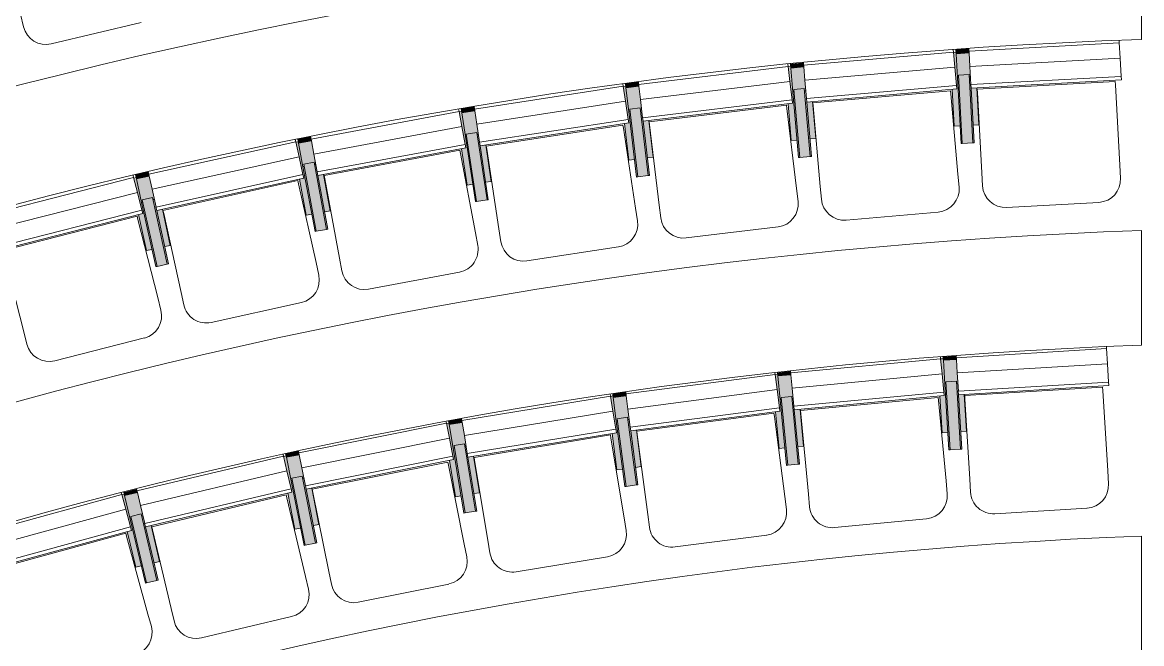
# Model space of a CAD drawing. Header units: millimetres. Extents: x 90978 to 295199, y -4084 to 97293.
# Drawn here: x 206977 to 210398, y 19800 to 21697 of the extents above; entities that cross this region are included whole.
import ezdxf

# ---------------------------------------------------------------- set-up
doc = ezdxf.new("R2010")
doc.units = ezdxf.units.MM
doc.header["$MEASUREMENT"] = 0
doc.layers.add('CSM-STL-XX-ZZ-M3-A-XXXX-00001_detached _19_04_21__rvt-1-Level 0$0$I-FURN', color=8, linetype='CONTINUOUS', lineweight=9)

msp = doc.modelspace()

# ---------------------------------------------------------------- hatches: boundary and pattern name
at = {"layer": 'CSM-STL-XX-ZZ-M3-A-XXXX-00001_detached _19_04_21__rvt-1-Level 0$0$I-FURN'}
h = msp.add_hatch(color=256, dxfattribs=at)
h.paths.add_polyline_path([(209825.2, 21380.4), (209842.7, 21381.4), (209830.3, 21606), (209822.8, 21605.6), (209831.6, 21493.9), (209819.1, 21492.4), (209821.2, 21453.8)], flags=0)
h.paths.add_polyline_path([(209882.6, 21383.6), (209900.1, 21384.5), (209893.9, 21497.1), (209876.4, 21496.2), (209881.7, 21401.3)], flags=0)
for points in [[(209830.6, 21601.7), (209870.5, 21603.9), (209869.8, 21617.3), (209829.9, 21614.3)], [(209834.6, 21528.3), (209838.5, 21529.5), (209838.1, 21535.9), (209870.2, 21537.7), (209870.6, 21531.3), (209874.5, 21531.3), (209870.2, 21603.9), (209830.6, 21601.7), (209834.2, 21535.7)], [(209325.1, 21557.8), (209364.9, 21561.3), (209363.8, 21574.3), (209324, 21570.2)], [(209331.5, 21484.6), (209335.3, 21485.9), (209334.7, 21492.3), (209366.7, 21495.1), (209368.5, 21488.5), (209371.3, 21488.7), (209364.4, 21561.2), (209325.1, 21557.8), (209331.1, 21488.6)], [(209845.7, 21327.6), (209849.6, 21327.8), (209838.1, 21529.4), (209834.6, 21528.3), (209845.6, 21327.8)], [(209849.6, 21327.8), (209881.7, 21329.6), (209870.2, 21537.7), (209838.1, 21535.9), (209841.1, 21481.8)], [(209881.7, 21329.6), (209885.6, 21329.8), (209874.3, 21530.6), (209870.6, 21530.5), (209873.3, 21481.8)], [(208821.2, 21497.5), (208860.9, 21502.3), (208859.4, 21515.3), (208819.7, 21510.1)], [(208830, 21424.6), (208833.8, 21426), (208833, 21432.4), (208864.9, 21436.2), (208865.8, 21429.9), (208869.7, 21429.9), (208860.3, 21502.2), (208821.2, 21497.5), (208829.1, 21431.9)], [(209349, 21284.4), (209352.9, 21284.7), (209334.7, 21485.7), (209331.5, 21484.6), (209349, 21284.7)], [(209352.9, 21284.7), (209384.9, 21287.5), (209366.7, 21495.1), (209334.7, 21492.3), (209342.7, 21401)], [(209384.9, 21287.5), (209388.9, 21287.8), (209370.9, 21488.2), (209367.4, 21488.1), (209373.2, 21421.6)], [(208319.6, 21421), (208359.2, 21427.1), (208357.1, 21440.4), (208317.6, 21434.1), (208318.9, 21425.7)], [(208330.8, 21348.4), (208334.5, 21349.9), (208333.5, 21356.3), (208365.4, 21360.5), (208366.3, 21354.8), (208370.2, 21354.8), (208358.3, 21426.9), (208319.8, 21419.9), (208330.2, 21352)], [(208854, 21225), (208857.9, 21225.5), (208833, 21425.8), (208830, 21424.6), (208854, 21225.5)], [(208857.9, 21225.5), (208889.8, 21229.3), (208864.9, 21436.2), (208833, 21432.4), (208855.3, 21247.6)], [(208889.8, 21229.3), (208893.7, 21229.8), (208869.2, 21429.4), (208865.8, 21429.4), (208887.6, 21247.6)], [(207820.8, 21328.2), (207860.1, 21335.6), (207857.5, 21349.6), (207818.3, 21341.6)], [(208361.2, 21149.7), (208365.1, 21150.3), (208333.5, 21349.5), (208330.8, 21348.4), (208361.1, 21150.3)], [(208365.1, 21150.3), (208396.9, 21155.1), (208365.3, 21361.1), (208333.5, 21356.3), (208361.1, 21176.5)], [(208396.9, 21155.1), (208400.8, 21155.7), (208369.6, 21354.5), (208366.3, 21354.4), (208395.9, 21161.6)], [(207834.2, 21256), (207837.9, 21257.7), (207836.8, 21264), (207868.3, 21269.9), (207869.5, 21263.6), (207873.5, 21263.6), (207859.1, 21335.4), (207820.8, 21328.2), (207834.2, 21256.5)], [(207871.1, 21058.4), (207875, 21059.1), (207837.9, 21257.7), (207834.2, 21256), (207871, 21059.1)], [(207875, 21059.1), (207906.6, 21065), (207867.6, 21269.7), (207836.8, 21264), (207874.1, 21064.1)], [(207906.6, 21065), (207910.5, 21065.7), (207872.8, 21263.4), (207869.6, 21263.3), (207900.6, 21097.1)], [(207325.2, 21219.3), (207364.2, 21228), (207361.3, 21241.4), (207322.4, 21231.9)], [(207341, 21147.6), (207344.6, 21149.4), (207343.2, 21155.7), (207374.6, 21162.6), (207376, 21156.3), (207380, 21156.3), (207364.2, 21228), (207325.2, 21219.3), (207339.5, 21154.2)], [(207384.3, 20951.3), (207388.1, 20952.1), (207344.5, 21149.4), (207341, 21147.6), (207384.1, 20952.1)], [(207388.1, 20952.1), (207419.5, 20959.1), (207374.6, 21162.6), (207343.5, 21154.6), (207374.6, 21013.4)], [(207419.5, 20959.1), (207423.3, 20959.9), (207379.1, 21156.2), (207376, 21156.2), (207408.5, 21009)], [(209791.7, 20665.4), (209831.6, 20667.8), (209831, 20678.9), (209791.1, 20675.7)], [(209796.1, 20592.1), (209800, 20593.3), (209799.6, 20599.7), (209831.7, 20601.6), (209832.1, 20595.2), (209836, 20595.2), (209831.3, 20667.8), (209791.7, 20665.4), (209795.7, 20599.4)], [(209286.1, 20617.3), (209325.9, 20621.1), (209324.9, 20632), (209285.1, 20627.6)], [(209293.1, 20544.2), (209296.9, 20545.5), (209296.3, 20551.9), (209328.3, 20555), (209329.8, 20548.4), (209332.8, 20548.6), (209325.4, 20621.1), (209286.1, 20617.3), (209292.7, 20547.8)], [(209812.2, 20391.6), (209844.3, 20393.6), (209831.7, 20601.6), (209799.6, 20599.7), (209802.9, 20545)], [(208782.4, 20551.9), (208822.1, 20557), (208820.7, 20568.1), (208781, 20562.6), (208782.4, 20551.9)], [(209808.3, 20391.4), (209812.2, 20391.6), (209799.6, 20593.2), (209796.1, 20592.1), (209808.3, 20391.6)], [(209844.3, 20393.6), (209848.2, 20393.8), (209835.8, 20594.5), (209832.1, 20594.5), (209835.1, 20545)], [(208791.9, 20479), (208795.7, 20480.5), (208794.9, 20486.8), (208826.7, 20491), (208827.5, 20484.6), (208831.5, 20484.6), (208821.4, 20556.9), (208782.4, 20551.9), (208791.5, 20482.4)], [(209312.1, 20344.1), (209316, 20344.4), (209296.3, 20545.3), (209293.1, 20544.2), (209312, 20344.4)], [(209316, 20344.4), (209348, 20347.5), (209328.3, 20555), (209296.3, 20551.9), (209302.1, 20490.2)], [(209348, 20347.5), (209351.9, 20347.9), (209332.5, 20548), (209328.9, 20548), (209334.9, 20485.1)], [(208281.3, 20469.1), (208320.8, 20475.6), (208318.9, 20487.4), (208279.4, 20480.7)], [(208293.3, 20396.6), (208297, 20398.2), (208296, 20404.5), (208327.7, 20409.7), (208328.7, 20403.4), (208332.7, 20403.4), (208319.9, 20475.4), (208281.3, 20469.1), (208292.9, 20398.9)], [(208817.8, 20279.7), (208821.7, 20280.2), (208794.9, 20480.2), (208791.9, 20479), (208817.8, 20280.2)], [(208821.7, 20280.2), (208853.6, 20284.3), (208826.7, 20491), (208794.9, 20486.8), (208817.8, 20310.8)], [(208853.6, 20284.3), (208857.5, 20284.8), (208831, 20484.2), (208827.6, 20484.2), (208850.2, 20310.8)], [(208326.1, 20198.2), (208330, 20198.9), (208296, 20397.7), (208293.3, 20396.6), (208326, 20198.9)], [(208330, 20198.9), (208361.7, 20204.1), (208327.4, 20409.7), (208296, 20404.5), (208327.4, 20214.3)], [(208361.7, 20204.1), (208365.6, 20204.8), (208332.1, 20403.2), (208328.8, 20403.1), (208358.9, 20220.9)], [(207783.4, 20369), (207822.6, 20376.9), (207820.3, 20388.5), (207781.3, 20379.6)], [(207797.9, 20297), (207801.5, 20298.8), (207800.3, 20305), (207831.9, 20310.8), (207833, 20305.1), (207837, 20305.1), (207821.5, 20376.7), (207783.4, 20369), (207796.4, 20304.2)], [(207837.5, 20099.9), (207841.3, 20100.7), (207801.5, 20298.8), (207797.9, 20296.8), (207837.3, 20100.7)], [(207841.3, 20100.7), (207872.8, 20107), (207830.7, 20311.1), (207800.3, 20305), (207812.4, 20244.7)], [(207872.8, 20107), (207876.7, 20107.8), (207836.2, 20304.9), (207833.1, 20304.9), (207864.7, 20147.4)], [(207289.2, 20251.9), (207328.1, 20261.1), (207325.5, 20272), (207286.8, 20262)], [(207306.1, 20180.4), (207309.7, 20182.3), (207308.3, 20188.5), (207339.5, 20195.9), (207341, 20189.7), (207345, 20189.7), (207328.1, 20261.1), (207289.2, 20251.9), (207304.7, 20186.4)], [(207356.3, 19985.7), (207387.6, 19993.1), (207339.5, 20195.9), (207308.3, 20188.5), (207334.8, 20076.5)], [(207387.6, 19993.1), (207391.4, 19994), (207344, 20189.7), (207341, 20189.6), (207374.2, 20049.8)], [(207352.5, 19984.8), (207356.3, 19985.7), (207309.7, 20182.3), (207306.1, 20180.4), (207352.3, 19985.7)]]:
    msp.add_hatch(color=256, dxfattribs=at).paths.add_polyline_path(points, flags=0)
h = msp.add_hatch(color=256, dxfattribs=at)
h.paths.add_polyline_path([(209326.9, 21336.4), (209344.3, 21338), (209324.7, 21562.1), (209317.1, 21561.4), (209330.5, 21450.2), (209317.1, 21448.5), (209321.7, 21395.2)], flags=0)
h.paths.add_polyline_path([(209384.2, 21341.5), (209401.6, 21343), (209391.8, 21455.3), (209374.3, 21453.8), (209376.1, 21433.2)], flags=0)
h = msp.add_hatch(color=256, dxfattribs=at)
h.paths.add_polyline_path([(208830.2, 21276.4), (208847.6, 21278.4), (208820.1, 21501.8), (208813.2, 21500.9), (208830, 21390.1), (208816.8, 21388.1), (208830.2, 21276.6)], flags=0)
h.paths.add_polyline_path([(208887.3, 21283.2), (208904.7, 21285.3), (208891.2, 21397.3), (208873.8, 21395.2), (208876.3, 21374.6)], flags=0)
h = msp.add_hatch(color=256, dxfattribs=at)
h.paths.add_polyline_path([(208335.8, 21200.2), (208353.1, 21202.9), (208318.9, 21425.3), (208311.7, 21423.2), (208331.8, 21313.9), (208318.7, 21311.4), (208333.5, 21214.9)], flags=0)
h.paths.add_polyline_path([(208392.6, 21208.9), (208409.9, 21211.6), (208392.8, 21323.1), (208375.5, 21320.4), (208386.7, 21247.6)], flags=0)
h = msp.add_hatch(color=256, dxfattribs=at)
h.paths.add_polyline_path([(207844.1, 21108.1), (207861.3, 21111.3), (207820, 21332.5), (207812.5, 21331.1), (207836.7, 21221.6), (207823.4, 21218.7), (207837.7, 21142.4)], flags=0)
h.paths.add_polyline_path([(207900.6, 21118.6), (207917.8, 21121.9), (207897.1, 21232.7), (207879.9, 21229.5), (207899.7, 21123.2)], flags=0)
h = msp.add_hatch(color=256, dxfattribs=at)
h.paths.add_polyline_path([(207355.6, 21000.1), (207372.7, 21003.8), (207324.2, 21223.6), (207316.8, 21221.9), (207344.5, 21113.3), (207331.4, 21110), (207352.7, 21013.4)], flags=0)
h.paths.add_polyline_path([(207411.7, 21012.5), (207428.8, 21016.2), (207404.5, 21126.4), (207387.5, 21122.6), (207408.5, 21027.3)], flags=0)
h = msp.add_hatch(color=256, dxfattribs=at)
h.paths.add_polyline_path([(209787.6, 20444.1), (209805, 20445.1), (209791.5, 20669.7), (209783.4, 20669.2), (209793, 20557.1), (209780.8, 20556), (209783.3, 20513.7)], flags=0)
h.paths.add_polyline_path([(209844.9, 20447.5), (209862.4, 20448.6), (209855.6, 20561.2), (209838.1, 20560.1), (209844.3, 20458.9)], flags=0)
h = msp.add_hatch(color=256, dxfattribs=at)
h.paths.add_polyline_path([(209289.6, 20396), (209307, 20397.6), (209285.7, 20621.6), (209277.7, 20620.9), (209292.2, 20509.3), (209279, 20507.6), (209287.2, 20421.1)], flags=0)
h.paths.add_polyline_path([(209346.8, 20401.4), (209364.2, 20403.1), (209353.6, 20515.4), (209336.1, 20513.7), (209338.1, 20493.1)], flags=0)
h = msp.add_hatch(color=256, dxfattribs=at)
h.paths.add_polyline_path([(208793.5, 20330.8), (208810.9, 20333), (208781.3, 20556.1), (208773.9, 20555.1), (208791.9, 20444.1), (208779.1, 20442), (208792.2, 20340.8)], flags=0)
h.paths.add_polyline_path([(208850.6, 20338.2), (208867.9, 20340.4), (208853.4, 20452.3), (208836, 20450), (208838.7, 20429.5)], flags=0)
h = msp.add_hatch(color=256, dxfattribs=at)
h.paths.add_polyline_path([(208300.1, 20248.5), (208317.3, 20251.3), (208280.6, 20473.3), (208272.8, 20471.6), (208294.4, 20361.7), (208281.8, 20359.1), (208296, 20273)], flags=0)
h.paths.add_polyline_path([(208356.8, 20257.9), (208374, 20260.7), (208355.7, 20372), (208338.4, 20369.1), (208348, 20310.8)], flags=0)
h = msp.add_hatch(color=256, dxfattribs=at)
h.paths.add_polyline_path([(207809.7, 20149.2), (207826.9, 20152.7), (207782.5, 20373.3), (207774.6, 20371.7), (207800.3, 20262.2), (207787.6, 20259.2), (207800.7, 20193.9)], flags=0)
h.paths.add_polyline_path([(207866.1, 20160.6), (207883.2, 20164), (207861, 20274.6), (207843.9, 20271.1), (207864.7, 20167.4)], flags=0)
h = msp.add_hatch(color=256, dxfattribs=at)
h.paths.add_polyline_path([(207323.1, 20033.1), (207340.1, 20037.2), (207288.2, 20256.1), (207280.3, 20254.3), (207310.1, 20145.8), (207297.2, 20142.2), (207312.8, 20076.5)], flags=0)
h.paths.add_polyline_path([(207379, 20046.4), (207396, 20050.4), (207370, 20160.2), (207353, 20156.1), (207374.2, 20066.9)], flags=0)

# ---------------------------------------------------------------- linework, layer by layer
for p, q in [((210397.7, 21645.3), (210397.7, 21995.5)), ((206980.4, 21683.6), (206971.3, 21722.1)), ((207064.8, 21631.7), (207339.5, 21697.2)), ((209870.2, 21609.2), (210329.5, 21634.5)), ((210329.1, 21642), (210329.5, 21634.5)), ((210329.5, 21634.5), (210332.1, 21588.2)), ((209364.4, 21566.6), (209822.7, 21606.8)), ((209822.1, 21613.7), (209822.7, 21606.8)), ((209822.7, 21606.8), (209826.7, 21560.5)), ((209830.3, 21606), (209822.8, 21605.6)), ((209830.6, 21601.7), (209829.9, 21614.3)), ((209830.6, 21601.7), (209870.5, 21603.9)), ((209830.6, 21601.7), (209834.6, 21528.3)), ((209869.8, 21617.3), (209870.5, 21603.9)), ((209872.8, 21562.9), (209870.5, 21603.9)), ((210332.1, 21588.2), (209872.8, 21562.9)), ((210332.1, 21588.2), (210335.1, 21532.4)), ((208860.3, 21507.6), (209317, 21562.6)), ((209316.2, 21569.4), (209317, 21562.6)), ((209317, 21562.6), (209322.6, 21516.5)), ((209324.7, 21562.1), (209317.1, 21561.4)), ((209325.1, 21557.8), (209324, 21570.2)), ((209325.1, 21557.8), (209364.9, 21561.3)), ((209325.1, 21557.8), (209331.5, 21484.6)), ((209363.8, 21574.3), (209364.9, 21561.3)), ((209368.5, 21520.4), (209364.9, 21561.3)), ((209826.7, 21560.5), (209368.5, 21520.4)), ((209826.7, 21560.5), (209831.6, 21504.9)), ((209875.8, 21507.1), (209872.8, 21562.9)), ((209373.4, 21464.7), (209368.5, 21520.4)), ((209834.6, 21528.3), (209838.5, 21529.5)), ((209834.6, 21528.3), (209845.7, 21327.6)), ((209838.1, 21535.9), (209870.2, 21537.7)), ((209838.1, 21535.9), (209849.6, 21327.8)), ((209870.2, 21537.7), (209881.7, 21329.6)), ((209870.6, 21531.3), (209874.5, 21530.5)), ((209875.8, 21507.1), (210335.1, 21532.4)), ((209876.4, 21496.2), (210335.7, 21521.4)), ((210335.1, 21533), (210335.7, 21521.4)), ((208358.3, 21432.3), (208813, 21502.1)), ((208812, 21509.1), (208813, 21502.1)), ((208813, 21502.1), (208820.1, 21456.2)), ((208820.7, 21501.8), (208813.2, 21500.9)), ((208821.2, 21497.5), (208819.7, 21510.1)), ((208821.2, 21497.5), (208860.9, 21502.3)), ((208821.2, 21497.5), (208830, 21424.6)), ((208859.4, 21515.3), (208860.9, 21502.3)), ((208865.8, 21461.6), (208860.9, 21502.3)), ((209322.6, 21516.5), (208865.8, 21461.6)), ((209322.6, 21516.5), (209329.2, 21461.1)), ((209331.5, 21484.6), (209335.3, 21485.9)), ((209331.5, 21484.6), (209349, 21284.4)), ((209334.7, 21492.3), (209366.7, 21495.1)), ((209334.7, 21492.3), (209352.9, 21284.7)), ((209366.7, 21495.1), (209384.9, 21287.5)), ((209367.3, 21488.7), (209371.3, 21488.1)), ((209373.4, 21464.7), (209831.6, 21504.9)), ((209374.3, 21453.8), (209832.6, 21493.9)), ((209393.1, 21451.8), (209814, 21488.7)), ((209814, 21488.7), (209814.8, 21478.8)), ((209819, 21492.8), (209825.2, 21380.4)), ((209831.6, 21505.5), (209832.6, 21493.9)), ((209876.4, 21496.2), (209875.8, 21507.8)), ((209885.6, 21329.8), (209876.4, 21496.2)), ((209900.1, 21384.5), (209893.9, 21497.1)), ((209895.1, 21493.6), (210317, 21516.8)), ((209895.7, 21483.6), (209895.1, 21493.6)), ((210317, 21516.8), (210317.5, 21506.8)), ((210317.5, 21506.8), (210331.1, 21260.8)), ((208820.1, 21456.2), (208365.4, 21386.5)), ((208820.1, 21456.2), (208828.5, 21401)), ((208872.5, 21406.1), (208865.8, 21461.6)), ((208872.5, 21406.1), (209329.2, 21461.1)), ((209329.2, 21461.7), (209330.5, 21450.2)), ((209374.3, 21453.8), (209373.3, 21465.4)), ((209388.9, 21287.8), (209374.3, 21453.8)), ((209401.6, 21343), (209391.8, 21455.3)), ((209394, 21441.9), (209393.1, 21451.8)), ((209814.8, 21478.8), (209836.3, 21233.3)), ((209909.2, 21237.6), (209895.7, 21483.6)), ((207859.1, 21340.8), (208311.3, 21425.3)), ((208309.9, 21432.9), (208311.3, 21425.3)), ((208311.3, 21425.3), (208319.8, 21379.7)), ((208319, 21425.3), (208311.5, 21424.1)), ((208319.6, 21421), (208317.6, 21434.1)), ((208319.6, 21421), (208359.2, 21427.1)), ((208319.6, 21421), (208330.8, 21348.4)), ((208357.1, 21440.4), (208359.2, 21427.1)), ((208365.4, 21386.5), (208359.2, 21427.1)), ((208830, 21424.6), (208833.8, 21426)), ((208830, 21424.6), (208854, 21225)), ((208833, 21432.4), (208864.9, 21436.2)), ((208833, 21432.4), (208857.9, 21225.5)), ((208864.9, 21436.2), (208889.8, 21229.3)), ((208865.7, 21429.9), (208869.7, 21429.4)), ((208873.8, 21395.2), (209330.5, 21450.2)), ((208892.7, 21393.8), (209312.1, 21444.3)), ((209312.1, 21444.3), (209313.3, 21434.4)), ((209313.3, 21434.4), (209342.7, 21189.8)), ((209317.1, 21448.5), (209326.9, 21336.4)), ((209415.5, 21196.4), (209394, 21441.9)), ((208373.9, 21331.2), (208365.4, 21386.5)), ((208373.9, 21331.2), (208828.5, 21401)), ((208375.5, 21320.4), (208830.2, 21390.1)), ((208394.4, 21319.6), (208812, 21383.7)), ((208812, 21383.7), (208813.5, 21373.8)), ((208816.8, 21388.1), (208830.2, 21276.4)), ((208828.4, 21401.6), (208830.2, 21390.1)), ((208873.8, 21395.2), (208872.4, 21406.7)), ((208893.7, 21229.8), (208873.8, 21395.2)), ((208904.7, 21285.3), (208891.2, 21397.3)), ((208893.9, 21383.9), (208892.7, 21393.8)), ((208923.3, 21139.3), (208893.9, 21383.9)), ((209882.6, 21383.6), (209900.1, 21384.5)), ((207857.5, 21349.6), (207860.1, 21335.6)), ((208319.8, 21379.7), (207867.6, 21295.2)), ((208319.8, 21379.7), (208330.1, 21324.7)), ((208330.8, 21348.4), (208334.5, 21349.9)), ((208330.8, 21348.4), (208361.2, 21149.7)), ((208333.5, 21356.3), (208365.3, 21361.1)), ((208333.5, 21356.3), (208365.1, 21150.3)), ((208365.3, 21361.1), (208396.9, 21155.1)), ((208366.3, 21354.8), (208370.3, 21354.4)), ((208813.5, 21373.8), (208850.8, 21130.3)), ((209825.2, 21380.4), (209842.7, 21381.4)), ((207363.1, 21233.2), (207812.3, 21332.2)), ((207810.6, 21339.9), (207812.3, 21332.2)), ((207812.3, 21332.2), (207822.3, 21286.9)), ((207820, 21332.5), (207812.5, 21331.1)), ((207820.8, 21328.2), (207818.3, 21341.6)), ((207820.8, 21328.2), (207860.1, 21335.6)), ((207820.8, 21328.2), (207834.2, 21256)), ((207867.6, 21295.2), (207860.1, 21335.6)), ((207877.9, 21240.3), (208330.1, 21324.7)), ((207879.9, 21229.5), (208332.1, 21313.9)), ((208329.9, 21325.4), (208332.1, 21313.9)), ((208375.5, 21320.4), (208373.8, 21331.9)), ((208400.8, 21155.7), (208375.5, 21320.4)), ((208409.9, 21211.6), (208392.8, 21323.1)), ((208395.9, 21309.8), (208394.4, 21319.6)), ((209326.9, 21336.4), (209344.3, 21338)), ((209384.2, 21341.5), (209401.6, 21343)), ((209849.6, 21327.8), (209845.7, 21327.6)), ((209881.7, 21329.6), (209849.6, 21327.8)), ((209885.6, 21329.8), (209881.7, 21329.6)), ((207822.3, 21286.9), (207373.1, 21187.9)), ((207822.3, 21286.9), (207834.3, 21232.3)), ((207877.9, 21240.3), (207867.6, 21295.2)), ((207898.8, 21229.3), (208314.1, 21306.9)), ((208314.1, 21306.9), (208315.9, 21297.1)), ((208315.9, 21297.1), (208361.1, 21054.9)), ((208318.7, 21311.4), (208335.8, 21200.2)), ((208433.3, 21066.2), (208395.9, 21309.8)), ((208887.3, 21283.2), (208904.7, 21285.3)), ((209352.9, 21284.7), (209349, 21284.4)), ((209384.9, 21287.5), (209352.9, 21284.7)), ((209388.9, 21287.8), (209384.9, 21287.5)), ((207834.2, 21256), (207837.9, 21257.7)), ((207834.2, 21256), (207871.1, 21058.4)), ((207836.8, 21264), (207868.3, 21269.9)), ((207836.8, 21264), (207875, 21059.1)), ((207868.3, 21269.9), (207906.6, 21065)), ((207869.5, 21263.6), (207873.6, 21263.3)), ((208830.2, 21276.4), (208847.6, 21278.4)), ((210331.1, 21260.8), (210333.2, 21221.3)), ((206870.8, 21109.5), (207316.6, 21223.1)), ((207314.8, 21230), (207316.6, 21223.1)), ((207316.6, 21223.1), (207328, 21178.1)), ((207324.2, 21223.6), (207316.8, 21221.9)), ((207325.2, 21219.3), (207322.4, 21231.9)), ((207325.2, 21219.3), (207364.2, 21228)), ((207325.2, 21219.3), (207341, 21147.6)), ((207361.3, 21241.4), (207364.2, 21228)), ((207373.1, 21187.9), (207364.2, 21228)), ((207385.1, 21133.3), (207834.3, 21232.3)), ((207387.5, 21122.6), (207836.7, 21221.6)), ((207406.3, 21123), (207818.9, 21214)), ((207818.9, 21214), (207821, 21204.3)), ((207823.4, 21218.7), (207844.1, 21108.1)), ((207834.2, 21233), (207836.7, 21221.6)), ((207879.9, 21229.5), (207877.8, 21240.9)), ((207910.5, 21065.7), (207879.9, 21229.5)), ((207917.8, 21121.9), (207897.1, 21232.7)), ((207900.6, 21219.6), (207898.8, 21229.3)), ((207945.8, 20977.3), (207900.6, 21219.6)), ((208392.6, 21208.9), (208409.9, 21211.6)), ((208857.9, 21225.5), (208854, 21225)), ((208889.8, 21229.3), (208857.9, 21225.5)), ((208893.7, 21229.8), (208889.8, 21229.3)), ((209836.3, 21233.3), (209839.8, 21193.9)), ((209911.4, 21198.1), (209909.2, 21237.6)), ((207328, 21178.1), (206882.2, 21064.6)), ((207328, 21178.1), (207341.8, 21124)), ((207385.1, 21133.3), (207373.1, 21187.9)), ((207821, 21204.3), (207874.1, 20963.6)), ((208335.8, 21200.2), (208353.1, 21202.9)), ((209342.7, 21189.8), (209347.5, 21150.5)), ((209418.9, 21157), (209415.5, 21196.4)), ((207341, 21147.6), (207344.6, 21149.4)), ((207341, 21147.6), (207384.3, 20951.3)), ((207343.2, 21155.7), (207374.6, 21162.6)), ((207343.2, 21155.7), (207388.1, 20952.1)), ((207374.6, 21162.6), (207419.5, 20959.1)), ((207376, 21156.3), (207380, 21156.2)), ((208365.1, 21150.3), (208361.2, 21149.7)), ((208396.9, 21155.1), (208365.1, 21150.3)), ((208400.8, 21155.7), (208396.9, 21155.1)), ((209985.1, 21132.1), (210267.2, 21147.6)), ((206896, 21010.4), (207341.8, 21124)), ((206898.7, 20999.8), (207344.5, 21113.3)), ((207331.4, 21110), (207355.6, 21000.1)), ((207341.6, 21124.6), (207344.5, 21113.3)), ((207387.5, 21122.6), (207385, 21133.9)), ((207423.3, 20959.9), (207387.5, 21122.6)), ((207428.8, 21016.2), (207404.5, 21126.4)), ((207408.5, 21113.3), (207406.3, 21123)), ((207461.5, 20872.7), (207408.5, 21113.3)), ((207844.1, 21108.1), (207861.3, 21111.3)), ((207900.6, 21118.6), (207917.8, 21121.9)), ((208850.8, 21130.3), (208856.8, 21091.2)), ((208928, 21100), (208923.3, 21139.3)), ((209494.8, 21093.4), (209776.2, 21118.1)), ((206917.6, 21000.8), (207327, 21105.1)), ((207327, 21105.1), (207329.5, 21095.5)), ((207329.5, 21095.5), (207390.3, 20856.7)), ((207875, 21059.1), (207871.1, 21058.4)), ((207906.6, 21065), (207875, 21059.1)), ((207910.5, 21065.7), (207906.6, 21065)), ((208361.1, 21054.9), (208368.4, 21016)), ((208439.2, 21027.2), (208433.3, 21066.2)), ((209005.9, 21038.9), (209286.3, 21072.7)), ((210397.7, 20711.7), (210397.7, 21062)), ((207411.7, 21012.5), (207428.8, 21016.2)), ((208519, 20968.6), (208798.2, 21011.4)), ((206980.9, 20752.4), (206920.1, 20991.2)), ((207355.6, 21000.1), (207372.7, 21003.8)), ((207953.1, 20938.5), (207945.8, 20977.3)), ((207388.1, 20952.1), (207384.3, 20951.3)), ((207419.5, 20959.1), (207388.1, 20952.1)), ((207423.3, 20959.9), (207419.5, 20959.1)), ((207874.1, 20963.6), (207882.6, 20925.1)), ((208034.7, 20882.5), (208312.4, 20934.4)), ((207470, 20834.1), (207461.5, 20872.7)), ((207390.3, 20856.7), (207400, 20818.4)), ((207553.5, 20780.8), (207829.3, 20841.6)), ((206990.6, 20714.1), (206980.9, 20752.4)), ((207075.7, 20663.6), (207349.5, 20733.3)), ((209831.3, 20673.1), (210290.5, 20700.9)), ((210290.2, 20706.3), (210290.5, 20700.9)), ((210290.5, 20700.9), (210293.3, 20654.6)), ((209325.4, 20626.4), (209783.3, 20670)), ((209782.9, 20675), (209783.3, 20670)), ((209783.3, 20670), (209787.7, 20623.8)), ((209791.5, 20669.7), (209783.4, 20669.2)), ((209791.7, 20665.4), (209791.1, 20675.7)), ((209791.7, 20665.4), (209831.6, 20667.8)), ((209791.7, 20665.4), (209796.1, 20592.1)), ((209831, 20678.9), (209831.6, 20667.8)), ((209834.1, 20626.8), (209831.6, 20667.8)), ((209324.9, 20632), (209325.9, 20621.1)), ((210293.3, 20654.6), (209834.1, 20626.8)), ((210293.3, 20654.6), (210296.7, 20598.8)), ((208821.4, 20562.3), (209277.6, 20621.6)), ((209276.9, 20626.7), (209277.6, 20621.6)), ((209277.6, 20621.6), (209283.6, 20575.6)), ((209285.7, 20621.6), (209277.7, 20620.9)), ((209286.1, 20617.3), (209285.1, 20627.6)), ((209286.1, 20617.3), (209325.9, 20621.1)), ((209286.1, 20617.3), (209293.1, 20544.2)), ((209329.8, 20580.3), (209325.9, 20621.1)), ((209787.7, 20623.8), (209329.8, 20580.3)), ((209787.7, 20623.8), (209793, 20568.2)), ((209799.6, 20599.7), (209831.7, 20601.6)), ((209799.6, 20599.7), (209812.2, 20391.6)), ((209831.7, 20601.6), (209844.3, 20393.6)), ((209832.1, 20595.2), (209836.1, 20594.5)), ((209837.5, 20571.1), (209834.1, 20626.8)), ((209837.5, 20571.1), (210296.7, 20598.8)), ((210296.6, 20599.4), (210297.3, 20587.8)), ((208772.8, 20561.5), (208773.8, 20555.9)), ((208782.4, 20551.9), (208781, 20562.6)), ((208820.7, 20568.1), (208822.1, 20557)), ((209283.6, 20575.6), (208827.4, 20516.3)), ((209283.6, 20575.6), (209290.8, 20520.2)), ((209335.1, 20524.6), (209329.8, 20580.3)), ((209335.1, 20524.6), (209793, 20568.2)), ((209793, 20568.8), (209794.1, 20557.3)), ((209796.1, 20592.1), (209800, 20593.3)), ((209796.1, 20592.1), (209808.3, 20391.4)), ((209838.1, 20560.1), (209837.4, 20571.7)), ((209838.1, 20560.1), (210297.3, 20587.8)), ((209862.4, 20448.6), (209855.6, 20561.2)), ((209856.9, 20557.6), (210278.6, 20583.1)), ((210278.6, 20583.1), (210279.2, 20573.1)), ((210279.2, 20573.1), (210294, 20327.2)), ((208319.9, 20480.9), (208773.8, 20555.9)), ((208773.8, 20555.9), (208781.3, 20510.1)), ((208781.9, 20556.2), (208773.9, 20555.1)), ((208782.4, 20551.9), (208822.1, 20557)), ((208782.4, 20551.9), (208791.9, 20479)), ((208827.4, 20516.3), (208822.1, 20557)), ((209293.1, 20544.2), (209296.9, 20545.5)), ((209293.1, 20544.2), (209312.1, 20344.1)), ((209296.3, 20551.9), (209328.3, 20555)), ((209296.3, 20551.9), (209316, 20344.4)), ((209328.3, 20555), (209348, 20347.5)), ((209328.9, 20548.6), (209332.9, 20548)), ((209336.1, 20513.7), (209794.1, 20557.3)), ((209354.9, 20511.8), (209775.5, 20551.8)), ((209775.5, 20551.8), (209776.4, 20541.9)), ((209776.4, 20541.9), (209799.8, 20296.6)), ((209780.8, 20556), (209787.6, 20444.1)), ((209848.2, 20393.8), (209838.1, 20560.1)), ((209857.5, 20547.7), (209856.9, 20557.6)), ((209872.3, 20301.7), (209857.5, 20547.7)), ((208781.3, 20510.1), (208327.5, 20435.1)), ((208781.3, 20510.1), (208790.4, 20455)), ((208834.6, 20460.9), (208827.4, 20516.3)), ((208834.6, 20460.9), (209290.8, 20520.2)), ((208836, 20450), (209292.2, 20509.3)), ((208854.9, 20448.8), (209273.8, 20503.3)), ((209273.8, 20503.3), (209275.1, 20493.4)), ((209275.1, 20493.4), (209306.9, 20249.1)), ((209279, 20507.6), (209289.6, 20396)), ((209290.7, 20520.9), (209292.2, 20509.3)), ((209336.1, 20513.7), (209335, 20525.3)), ((209351.9, 20347.9), (209336.1, 20513.7)), ((209364.2, 20403.1), (209353.6, 20515.4)), ((209355.9, 20502), (209354.9, 20511.8)), ((209379.2, 20256.6), (209355.9, 20502)), ((207821.5, 20382.2), (208272.5, 20472.8)), ((208271.3, 20479), (208272.5, 20472.8)), ((208272.5, 20472.8), (208281.7, 20427.3)), ((208280.6, 20473.3), (208272.7, 20472)), ((208281.3, 20469.1), (208279.4, 20480.7)), ((208281.3, 20469.1), (208320.8, 20475.6)), ((208281.3, 20469.1), (208293.3, 20396.6)), ((208318.9, 20487.4), (208320.8, 20475.6)), ((208327.5, 20435.1), (208320.8, 20475.6)), ((208791.9, 20479), (208795.7, 20480.5)), ((208791.9, 20479), (208817.8, 20279.7)), ((208794.9, 20486.8), (208826.7, 20491)), ((208794.9, 20486.8), (208821.7, 20280.2)), ((208826.7, 20491), (208853.6, 20284.3)), ((208827.5, 20484.6), (208831.6, 20484.2)), ((208836, 20450), (208834.5, 20461.5)), ((208281.7, 20427.3), (207830.7, 20336.7)), ((208281.7, 20427.3), (208292.7, 20372.5)), ((208336.6, 20380), (208327.5, 20435.1)), ((208336.6, 20380), (208790.4, 20455)), ((208338.4, 20369.1), (208792.2, 20444.1)), ((208357.3, 20368.6), (208774.1, 20437.5)), ((208774.1, 20437.5), (208775.7, 20427.7)), ((208775.7, 20427.7), (208815.9, 20184.5)), ((208779.1, 20442), (208793.5, 20330.8)), ((208790.3, 20455.6), (208792.2, 20444.1)), ((208857.5, 20284.8), (208836, 20450)), ((208867.9, 20340.4), (208853.4, 20452.3)), ((208856.1, 20439), (208854.9, 20448.8)), ((208887.9, 20194.6), (208856.1, 20439)), ((209787.6, 20444.1), (209805, 20445.1)), ((209844.9, 20447.5), (209862.4, 20448.6)), ((208293.3, 20396.6), (208297, 20398.2)), ((208293.3, 20396.6), (208326.1, 20198.2)), ((208296, 20404.5), (208327.7, 20409.7)), ((208296, 20404.5), (208330, 20198.9)), ((208327.7, 20409.7), (208361.7, 20204.1)), ((208328.7, 20403.4), (208332.8, 20403.1)), ((209289.6, 20396), (209307, 20397.6)), ((209346.8, 20401.4), (209364.2, 20403.1)), ((209812.2, 20391.6), (209808.3, 20391.4)), ((209844.3, 20393.6), (209812.2, 20391.6)), ((209848.2, 20393.8), (209844.3, 20393.6)), ((207326.9, 20266.3), (207774.5, 20372.4)), ((207773.2, 20377.8), (207774.5, 20372.4)), ((207774.5, 20372.4), (207785.2, 20327.3)), ((207782.5, 20373.3), (207774.6, 20371.7)), ((207783.4, 20369), (207781.3, 20379.6)), ((207783.4, 20369), (207822.6, 20376.9)), ((207783.4, 20369), (207797.9, 20297)), ((207820.3, 20388.5), (207822.6, 20376.9)), ((207830.7, 20336.7), (207822.6, 20376.9)), ((207841.7, 20281.9), (208292.7, 20372.5)), ((207843.9, 20271.1), (208294.8, 20361.7)), ((208281.8, 20359.1), (208300.1, 20248.5)), ((208292.6, 20373.1), (208294.8, 20361.7)), ((208338.4, 20369.1), (208336.5, 20380.6)), ((208365.6, 20204.8), (208338.4, 20369.1)), ((208374, 20260.7), (208355.7, 20372)), ((208358.9, 20358.8), (208357.3, 20368.6)), ((208399.1, 20115.6), (208358.9, 20358.8)), ((207785.2, 20327.3), (207337.6, 20221.2)), ((207785.2, 20327.3), (207798.1, 20272.9)), ((207841.7, 20281.9), (207830.7, 20336.7)), ((207862.7, 20271.2), (208276.9, 20354.4)), ((208276.9, 20354.4), (208278.9, 20344.7)), ((208278.9, 20344.7), (208327.4, 20103.1)), ((208793.5, 20330.8), (208810.9, 20333)), ((208850.6, 20338.2), (208867.9, 20340.4)), ((209316, 20344.4), (209312.1, 20344.1)), ((209348, 20347.5), (209316, 20344.4)), ((209351.9, 20347.9), (209348, 20347.5)), ((210294, 20327.2), (210296.4, 20287.7)), ((207797.9, 20297), (207801.5, 20298.8)), ((207797.9, 20297), (207837.5, 20099.9)), ((207800.3, 20305), (207831.8, 20311.4)), ((207800.3, 20305), (207841.3, 20100.7)), ((207831.8, 20311.4), (207872.8, 20107)), ((207833, 20305.1), (207837.1, 20304.9)), ((209799.8, 20296.6), (209803.5, 20257.3)), ((209874.7, 20262.3), (209872.3, 20301.7)), ((206836.5, 20133.5), (207280.1, 20255)), ((207278.8, 20259.9), (207280.1, 20255)), ((207280.1, 20255), (207292.4, 20210.2)), ((207288.2, 20256.1), (207280.3, 20254.3)), ((207289.2, 20251.9), (207286.8, 20262)), ((207289.2, 20251.9), (207328.1, 20261.1)), ((207325.5, 20272), (207328.1, 20261.1)), ((207337.6, 20221.2), (207328.1, 20261.1)), ((207350.5, 20166.8), (207798.1, 20272.9)), ((207353, 20156.1), (207800.6, 20262.2)), ((207371.9, 20156.9), (207782.9, 20254.3)), ((207782.9, 20254.3), (207785.2, 20244.7)), ((207787.6, 20259.2), (207809.7, 20149.2)), ((207797.9, 20273.6), (207800.6, 20262.2)), ((207843.9, 20271.1), (207841.6, 20282.5)), ((207876.7, 20107.8), (207843.9, 20271.1)), ((207883.2, 20164), (207861, 20274.6)), ((207864.7, 20261.5), (207862.7, 20271.2)), ((207913.2, 20019.9), (207864.7, 20261.5)), ((208356.8, 20257.9), (208374, 20260.7)), ((208821.7, 20280.2), (208817.8, 20279.7)), ((208853.6, 20284.3), (208821.7, 20280.2)), ((208857.5, 20284.8), (208853.6, 20284.3)), ((209382.9, 20217.3), (209379.2, 20256.6)), ((207289.2, 20251.9), (207306.1, 20180.4)), ((207350.5, 20166.8), (207337.6, 20221.2)), ((207785.2, 20244.7), (207842.1, 20004.9)), ((208300.1, 20248.5), (208317.3, 20251.3)), ((209306.9, 20249.1), (209312, 20209.9)), ((207292.4, 20210.2), (206848.7, 20088.8)), ((207292.4, 20210.2), (207307.2, 20156.3)), ((207308.3, 20188.5), (207339.5, 20195.9)), ((207308.3, 20188.5), (207356.3, 19985.7)), ((207339.5, 20195.9), (207387.6, 19993.1)), ((207341, 20189.7), (207345, 20189.6)), ((208330, 20198.9), (208326.1, 20198.2)), ((208361.7, 20204.1), (208330, 20198.9)), ((208365.6, 20204.8), (208361.7, 20204.1)), ((208815.9, 20184.5), (208822.3, 20145.5)), ((208893, 20155.4), (208887.9, 20194.6)), ((209948.8, 20196.6), (210230.8, 20213.6)), ((206863.5, 20034.9), (207307.2, 20156.3)), ((207306.1, 20180.4), (207309.7, 20182.3)), ((207306.1, 20180.4), (207352.5, 19984.8)), ((207307, 20157), (207310.1, 20145.8)), ((207353, 20156.1), (207350.3, 20167.4)), ((207391.4, 19994), (207353, 20156.1)), ((207396, 20050.4), (207370, 20160.2)), ((207374.2, 20147.2), (207371.9, 20156.9)), ((207809.7, 20149.2), (207826.9, 20152.7)), ((207866.1, 20160.6), (207883.2, 20164)), ((209459.3, 20154.2), (209740.4, 20181)), ((206866.4, 20024.3), (207310.1, 20145.8)), ((206885.2, 20025.7), (207292.7, 20137.3)), ((207292.7, 20137.3), (207295.3, 20127.7)), ((207295.3, 20127.7), (207360.4, 19890)), ((207297.2, 20142.2), (207323.1, 20033.1)), ((207431, 19907.4), (207374.2, 20147.2)), ((208971.5, 20095), (209251.6, 20131.4)), ((210397.7, 19778.1), (210397.7, 20128.3)), ((207841.3, 20100.7), (207837.5, 20099.9)), ((207872.8, 20107), (207841.3, 20100.7)), ((207876.7, 20107.8), (207872.8, 20107)), ((208327.4, 20103.1), (208335.2, 20064.4)), ((208405.5, 20076.7), (208399.1, 20115.6)), ((207379, 20046.4), (207396, 20050.4)), ((208486, 20019), (208764.7, 20065.1)), ((207323.1, 20033.1), (207340.1, 20037.2)), ((207921, 19981.1), (207913.2, 20019.9)), ((207356.3, 19985.7), (207352.5, 19984.8)), ((207387.6, 19993.1), (207356.3, 19985.7)), ((207391.4, 19994), (207387.6, 19993.1)), ((207842.1, 20004.9), (207851.2, 19966.4)), ((208003.4, 19926.3), (208280.4, 19981.9)), ((207360.4, 19890), (207370.8, 19851.9)), ((207440.1, 19869), (207431, 19907.4)), ((207524.4, 19817), (207799.2, 19882.2))]:
    msp.add_line(p, q, dxfattribs=at)
for centre, radius, start, end in [((210932.5, 5981.5), 17888.9, 91.71316, 120.17501), ((210932.5, 5981.5), 17538.9, 91.74736, 120.1785), ((210932.5, 5981.5), 16955.9, 91.80746, 120.18464), ((210932.5, 5981.5), 16605.9, 91.84556, 120.18853), ((210932.5, 5981.5), 16022.9, 91.91274, 120.19539), ((207048.5, 21699.8), 70, 193.3999, 283.3999), ((210932.5, 5981.5), 15672.9, 91.95547, 120.19975), ((210263.3, 21217.5), 70, 273.1496, 3.1496), ((209770, 21187.8), 70, 275.0063, 5.0063), ((209981.3, 21202), 70, 183.1496, 273.1496), ((209278, 21142.2), 70, 276.863, 6.863), ((209488.7, 21163.2), 70, 185.0063, 275.0063), ((208787.6, 21080.6), 70, 278.7197, 8.7197), ((208997.5, 21108.4), 70, 186.863, 276.863), ((210932.5, 5981.5), 15089.9, 92.03105, 120.20747), ((208299.6, 21003.2), 70, 280.5764, 10.5764), ((208508.4, 21037.8), 70, 188.7197, 278.7197), ((208021.9, 20951.3), 70, 190.5764, 280.5764), ((207814.2, 20910), 70, 282.4331, 12.4331), ((207332.2, 20801.1), 70, 284.2898, 14.2898), ((207538.4, 20849.2), 70, 192.4331, 282.4331), ((210932.5, 5981.5), 14739.9, 92.0793, 120.2124), ((207058.5, 20731.4), 70, 194.2898, 284.2898), ((210226.5, 20283.5), 70, 273.4562, 3.4562), ((209733.8, 20250.7), 70, 275.4322, 5.4322), ((209944.6, 20266.5), 70, 183.4562, 273.4562), ((209242.5, 20200.8), 70, 277.4081, 7.4081), ((209452.6, 20223.9), 70, 185.4322, 275.4322), ((208962.4, 20164.4), 70, 187.4081, 277.4081), ((210932.5, 5981.5), 14156.9, 92.16497, 120.20747), ((208753.3, 20134.1), 70, 279.384, 9.384), ((208266.6, 20050.6), 70, 281.36, 11.36), ((208474.6, 20088.1), 70, 189.384, 279.384), ((207989.6, 19994.9), 70, 191.36, 281.36), ((207783.1, 19950.3), 70, 283.3359, 13.3359), ((207303.3, 19833.4), 70, 285.3118, 15.3118), ((207508.2, 19885.1), 70, 193.3359, 283.3359)]:
    msp.add_arc(centre, radius, start, end, dxfattribs=at)

doc.saveas('drawing.dxf')
